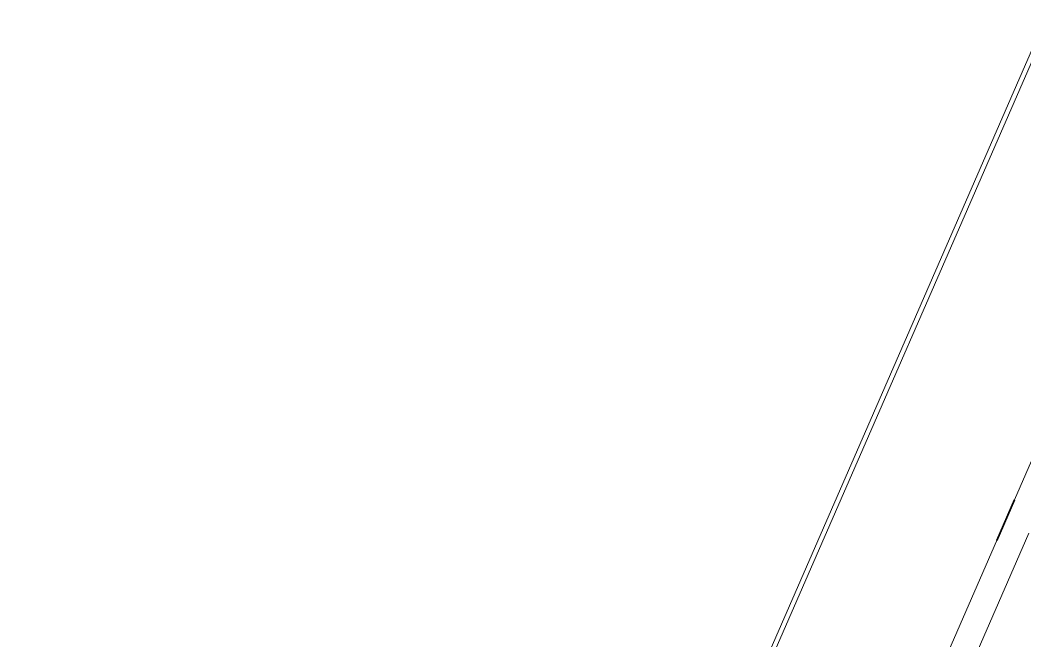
# Model space of a CAD drawing. Header units: millimetres. Extents: x -50172 to 90294, y -80883 to 956680.
# Drawn here: x 9155.2 to 9223.4, y -6412.6 to -6370.5 of the extents above; entities that cross this region are included whole.
import ezdxf

# ---------------------------------------------------------------- set-up
doc = ezdxf.new("R2010")
doc.units = ezdxf.units.MM
doc.header["$MEASUREMENT"] = 0
doc.linetypes.add('Dot & Dashed', pattern=[670.277762, 352.777767, -176.388884, 0, -141.111112])
for name, color, linetype, lineweight in [('0_Pen_No__2', 8, 'Continuous', 15), ('New_A-20-M_Roof_Pen_No__93', 8, 'Continuous', 13), ('New_A-25-M_Curtain_Wall_Pen_No__90', 8, 'Continuous', 20), ('New_A-25-M_Wall_Ext_Pen_No__87', 8, 'Continuous', 20), ('New_ArchiCAD Windows_Pen_No__3', 7, 'Continuous', 18)]:
    doc.layers.add(name, color=color, linetype=linetype, lineweight=lineweight)
doc.layers.add('0_Pen_No__40', color=7, linetype='Continuous', lineweight=35, true_color=0x2a2a2a)
doc.layers.add('New_A-25-M_Curtain_Wall_Pen_No__69', color=7, linetype='Continuous', lineweight=20, true_color=0x606060)
for name, color, linetype in [('New_A-20-M_Roof', 7, 'Continuous'), ('New_A-25-M_Curtain_Wall', 7, 'Continuous'), ('New_A-25-M_Wall_Ext', 7, 'Continuous'), ('New_ArchiCAD Windows', 7, 'Continuous')]:
    doc.layers.add(name, color=color, linetype=linetype)

# ---------------------------------------------------------------- blocks, each defined once
blk = doc.blocks.new('Wall_2_1', base_point=(10092.596, -4631.295))
at = {"layer": 'New_A-25-M_Wall_Ext_Pen_No__87', "linetype": 'Continuous', "flags": 128}
blk.add_lwpolyline([(10000.932, -4591.325), (2142.474, -22613.267)], dxfattribs=at)
blk = doc.blocks.new('Wall_4_1', base_point=(9982.587, -4632.604))
at = {"layer": 'New_A-25-M_Wall_Ext_Pen_No__87', "linetype": 'Continuous', "flags": 128}
blk.add_lwpolyline([(4871.77, -16353.328), (9982.587, -4632.604)], dxfattribs=at)
blk = doc.blocks.new('Double Window 19_5')
at = {"layer": 'New_ArchiCAD Windows_Pen_No__3', "linetype": 'Continuous'}
blk.add_line((-200, 0), (650, 0), dxfattribs=at)
blk = doc.blocks.new('Wall_239_1', base_point=(10165.916, -4712.544))
at = {"layer": 'New_ArchiCAD Windows', "color": 251, "linetype": 'Continuous', "lineweight": 20, "true_color": 0x606060, "zscale": 1000, "rotation": 66.44041158399281}
blk.add_blockref('Double Window 19_5', (9268.399, -6270.464), dxfattribs=at)
blk = doc.blocks.new('Morph_2_1')
at = {"layer": 'New_A-20-M_Roof_Pen_No__93', "linetype": 'Continuous', "flags": 128}
blk.add_lwpolyline([(2064.531, -22792.012), (10012.822, -4564.059)], dxfattribs=at)
blk = doc.blocks.new('Beam_8_1', base_point=(10000.932, -4591.325))
at = {"layer": 'New_A-25-M_Curtain_Wall_Pen_No__69', "linetype": 'Dot & Dashed'}
blk.add_line((10000.932, -4591.325), (2142.472, -22613.266), dxfattribs=at)
at = {"layer": 'New_A-25-M_Curtain_Wall_Pen_No__90', "linetype": 'Continuous'}
blk.add_line((10000.932, -4591.325), (2142.472, -22613.266), dxfattribs=at)

msp = doc.modelspace()

# ---------------------------------------------------------------- linework, layer by layer
at = {"layer": '0_Pen_No__2', "linetype": 'Continuous', "flags": 128}
msp.add_lwpolyline([(9274.605, -6284.08), (9210.653, -6430.743), (9214.594, -6432.462), (9215.594, -6430.17), (9214.677, -6429.771), (9214.277, -6430.687), (9213.177, -6430.208, -0.414214), (9212.764, -6429.155), (9214.522, -6425.121, -0.414214), (9215.575, -6424.708), (9216.675, -6425.188), (9216.276, -6426.104), (9217.192, -6426.504), (9218.591, -6423.296), (9217.675, -6422.896), (9217.275, -6423.813), (9215.9, -6423.213), (9223.694, -6405.338, -0.414214)], format="xyb", dxfattribs=at)
at = {"layer": '0_Pen_No__40', "linetype": 'Continuous'}
msp.add_line((9222.718, -6403.073), (9221.519, -6405.823), dxfattribs=at)

# ---------------------------------------------------------------- block references
at = {"layer": 'New_A-20-M_Roof', "linetype": 'Continuous', "lineweight": 0}
msp.add_blockref('Morph_2_1', (0, 0), dxfattribs=at)
at = {"layer": 'New_A-25-M_Curtain_Wall', "color": 8, "lineweight": 20}
msp.add_blockref('Beam_8_1', (10000.932, -4591.325), dxfattribs=at)
at = {"layer": 'New_A-25-M_Wall_Ext', "color": 250, "lineweight": 50, "true_color": 0x2a2a2a}
for name, p in [('Wall_4_1', (9982.587, -4632.604)), ('Wall_239_1', (10165.916, -4712.544)), ('Wall_2_1', (10092.596, -4631.295))]:
    msp.add_blockref(name, p, dxfattribs=at)

doc.saveas('drawing.dxf')
